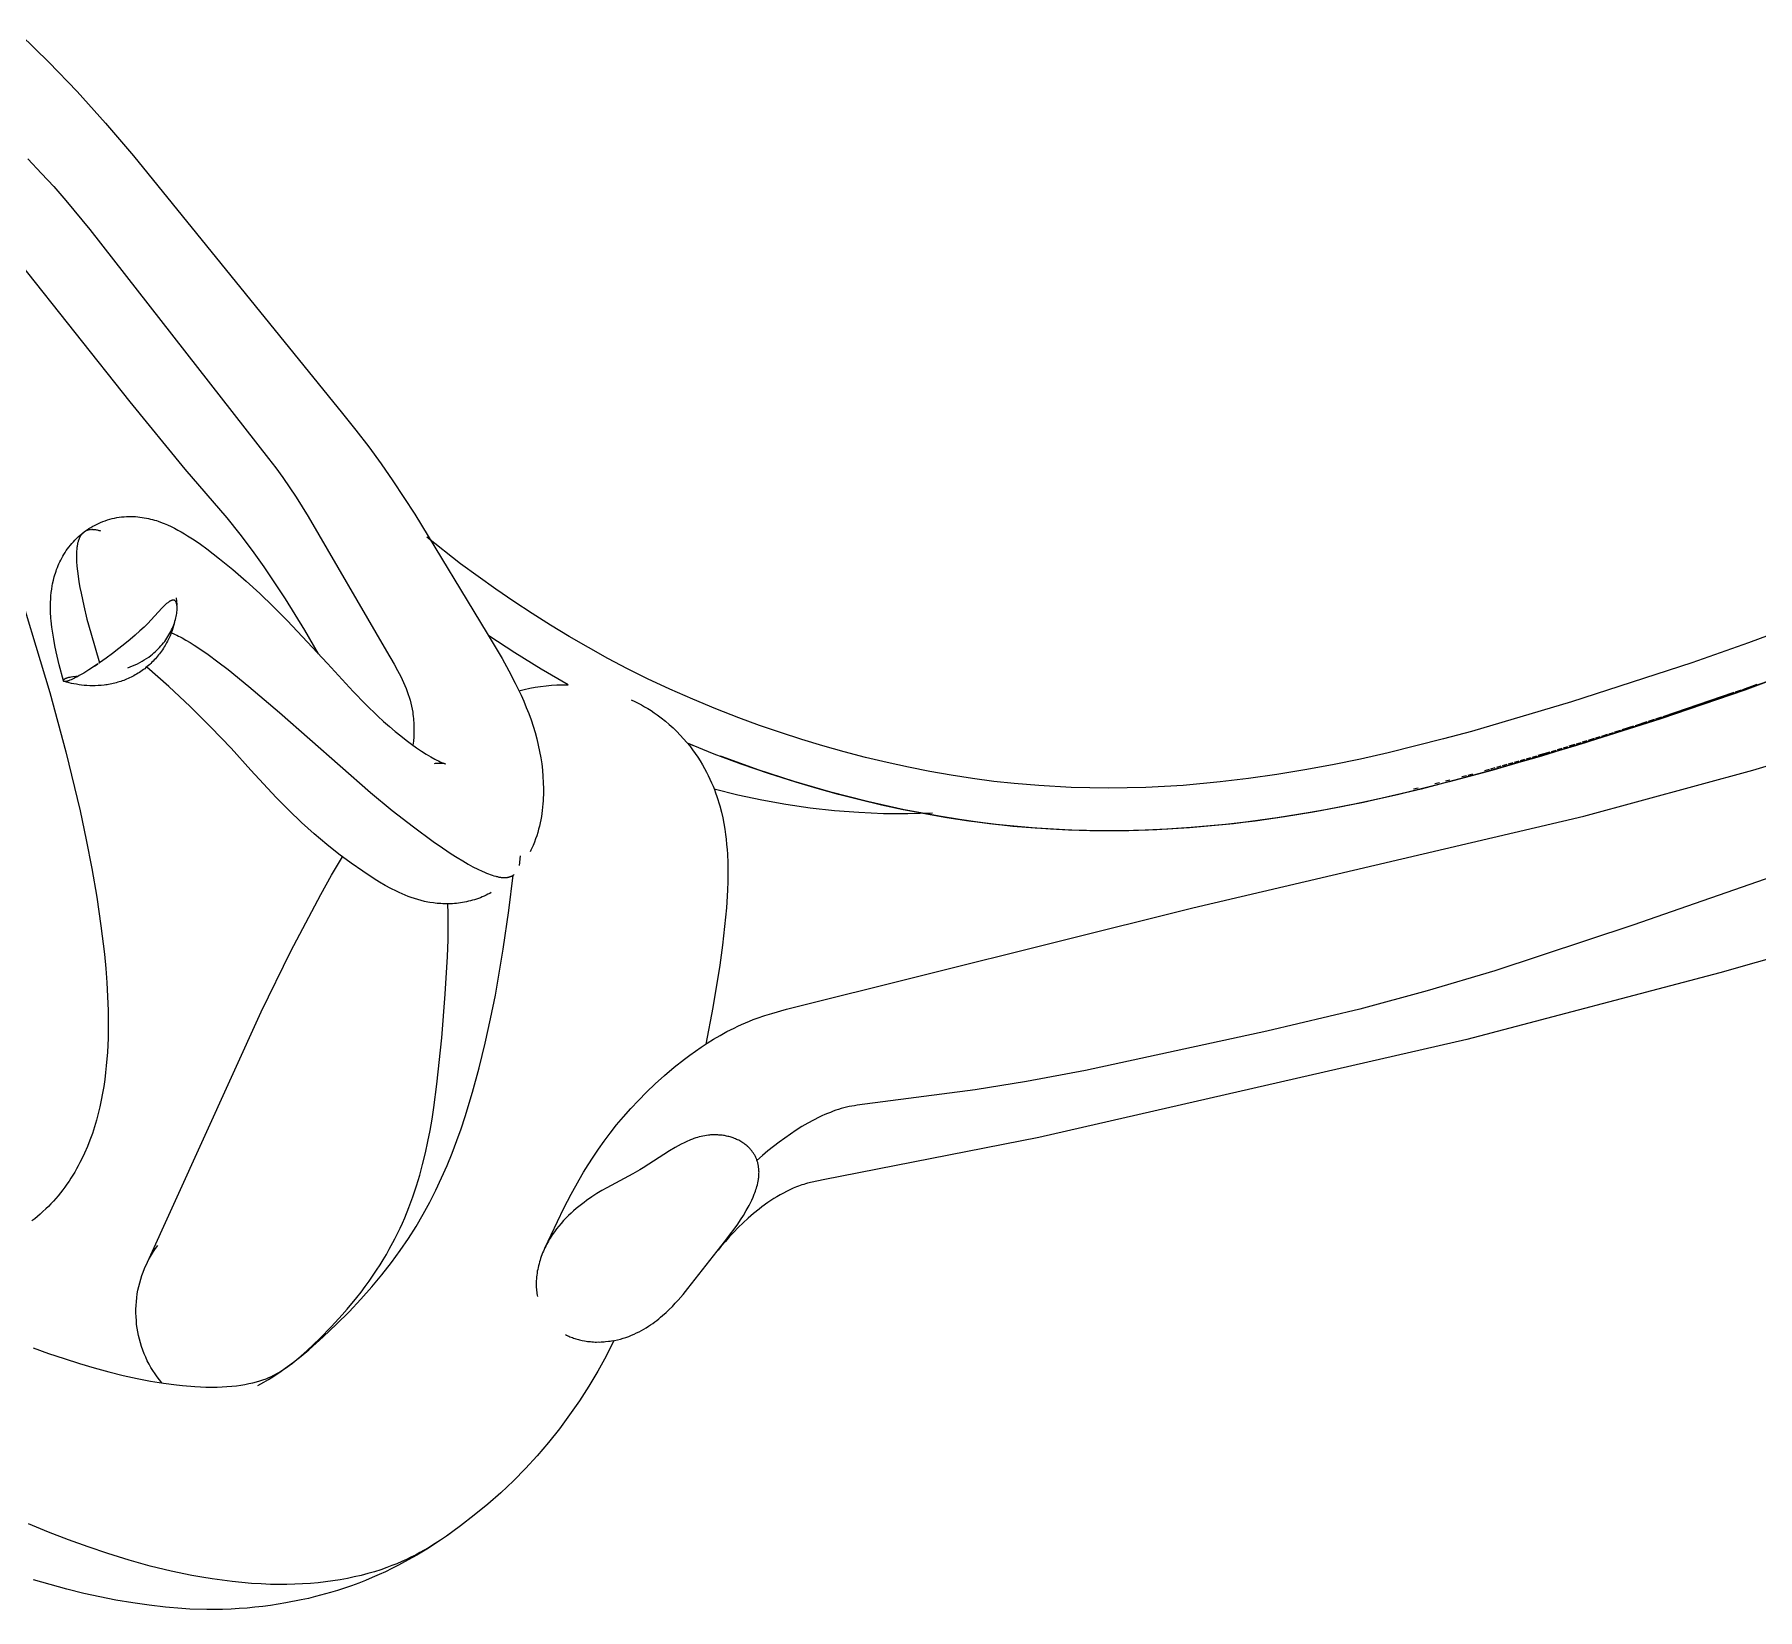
# Model space of a CAD drawing. Header units: millimetres. Extents: x 1933 to 24107, y 1228 to 18074.
# Drawn here: x 19653.2 to 19852.4, y 10672.6 to 10854.5 of the extents above; entities that cross this region are included whole.
import ezdxf

# ---------------------------------------------------------------- set-up
doc = ezdxf.new("R2010")
doc.units = ezdxf.units.MM
doc.layers.add('1', color=7, linetype='Continuous')

# ---------------------------------------------------------------- blocks, each defined once
blk = doc.blocks.new('Armchair 04_topt_dwgmodels.com')
at = {"color": 0}
for points in [[(-221.03, 490.66), (-221.12, 491.91), (-221.19, 493.18), (-221.22, 494.74), (-221.2, 496.35), (-221.17, 497.17), (-221.13, 498), (-221.07, 498.82), (-220.99, 499.64), (-220.9, 500.5), (-220.79, 501.33), (-220.66, 502.17), (-220.51, 503.03), (-220.34, 503.89), (-220.17, 504.72), (-219.97, 505.54), (-219.52, 507.26), (-219.28, 508.09), (-219.02, 508.91), (-218.43, 510.62), (-218.12, 511.45), (-217.8, 512.27), (-217.45, 513.12), (-217.08, 513.97), (-216.7, 514.79), (-216.3, 515.61), (-215.88, 516.45), (-215.43, 517.31), (-214.98, 518.11), (-214.52, 518.9), (-213.5, 520.56), (-212.99, 521.33), (-211.91, 522.89), (-210.77, 524.43), (-209.59, 525.94), (-208.31, 527.47), (-207.08, 528.89), (-205.8, 530.28), (-204.38, 531.74), (-202.98, 533.15), (-201.53, 534.55)], [(-220.98, 490.14), (-221, 490.4), (-221.09, 491.48), (-221.14, 492.59), (-221.16, 493.15), (-221.16, 493.72), (-221.15, 494.29), (-221.13, 494.87), (-221.1, 495.45), (-221.06, 496.04), (-221, 496.63), (-220.93, 497.23), (-220.84, 497.83), (-220.74, 498.44), (-220.6, 499.19), (-220.43, 499.95), (-220.24, 500.71), (-220.03, 501.48), (-219.79, 502.26), (-219.54, 503.04), (-219.25, 503.83), (-218.95, 504.62), (-218.62, 505.42), (-218.27, 506.22), (-217.9, 507.03), (-217.5, 507.83), (-217.08, 508.64), (-216.64, 509.45), (-216.17, 510.26), (-215.69, 511.07), (-215.1, 512), (-214.49, 512.92), (-213.85, 513.84), (-213.19, 514.76), (-212.49, 515.68), (-211.77, 516.6), (-211.02, 517.52), (-210.25, 518.43), (-208.63, 520.24), (-206.91, 522.05), (-205.1, 523.83), (-203.2, 525.59), (-201.41, 527.17), (-199.55, 528.73), (-197.63, 530.28), (-195.65, 531.81)], [(-178.29, 521.17), (-179.75, 519.94), (-181.17, 518.69), (-182.54, 517.44), (-183.84, 516.21), (-185.08, 514.98), (-186.26, 513.75), (-187.37, 512.54), (-188.42, 511.34), (-189.39, 510.15), (-190.3, 508.97), (-190.7, 508.41), (-191.52, 507.23), (-191.88, 506.69), (-192.2, 506.16), (-192.54, 505.59), (-192.86, 505.03), (-193.13, 504.52), (-193.38, 504.03), (-193.62, 503.5), (-193.85, 502.99), (-194.04, 502.53), (-194.2, 502.09), (-194.36, 501.63), (-194.5, 501.18), (-194.61, 500.78), (-194.7, 500.4), (-194.79, 500.01), (-194.85, 499.64), (-194.88, 499.47), (-194.9, 499.3), (-194.94, 498.97), (-194.95, 498.81), (-194.96, 498.65), (-194.97, 498.5), (-194.97, 498.34), (-194.97, 498.01), (-194.96, 497.65), (-194.94, 497.31), (-194.91, 496.94), (-194.87, 496.54)], [(-99.06, 478.23), (-113.69, 481.64), (-120.57, 483.46), (-127.29, 485.45), (-130.55, 486.51), (-133.74, 487.61), (-136.9, 488.78), (-140, 490), (-143.03, 491.3), (-144.53, 491.98), (-146, 492.69), (-147.45, 493.42), (-148.88, 494.18), (-150.28, 494.97), (-151.66, 495.79), (-153.01, 496.66), (-154.32, 497.56), (-154.95, 498.02), (-155.6, 498.51), (-156.25, 499.02), (-156.84, 499.51), (-157.45, 500.03), (-158.04, 500.56), (-158.62, 501.11), (-159.19, 501.68), (-159.74, 502.26), (-160.28, 502.86), (-160.81, 503.48), (-161.31, 504.11), (-161.8, 504.77), (-162.26, 505.44), (-162.48, 505.78), (-162.71, 506.14), (-162.92, 506.49), (-163.13, 506.85), (-163.32, 507.21), (-163.52, 507.58), (-163.71, 507.95), (-163.89, 508.33), (-164.06, 508.71), (-164.22, 509.09), (-164.38, 509.49), (-164.53, 509.88), (-164.67, 510.27), (-164.8, 510.67), (-164.92, 511.07), (-165.04, 511.48), (-165.14, 511.89), (-165.24, 512.31), (-165.33, 512.72), (-165.41, 513.13), (-165.48, 513.55), (-165.54, 513.97)], [(-189.26, 510.32), (-188.82, 510.38), (-188.39, 510.44), (-187.95, 510.47), (-187.51, 510.5), (-187.07, 510.5), (-186.63, 510.5), (-186.19, 510.48), (-185.75, 510.44), (-185.32, 510.39), (-184.88, 510.32), (-184.45, 510.24), (-184.02, 510.14), (-183.6, 510.03), (-183.18, 509.91), (-182.76, 509.77), (-182.35, 509.61), (-181.94, 509.45), (-181.54, 509.26), (-181.15, 509.07), (-180.76, 508.86), (-180.38, 508.64), (-180.01, 508.41), (-179.64, 508.16), (-179.29, 507.9), (-178.94, 507.63), (-178.61, 507.35), (-178.28, 507.05), (-177.96, 506.75), (-177.66, 506.43), (-177.36, 506.11), (-177.08, 505.77), (-176.81, 505.43), (-176.54, 505.08), (-176.3, 504.71), (-176.06, 504.34), (-175.84, 503.96), (-175.63, 503.58), (-175.43, 503.18), (-175.25, 502.78)], [(-176.6, 505.14), (-157.86, 478.92), (-153.51, 472.44), (-149.58, 466.2), (-148.27, 464), (-147.04, 461.84)], [(-195.07, 500.87), (-195.08, 500.06), (-195.08, 499.46), (-195.06, 498.87), (-195.03, 498.28), (-194.99, 497.69), (-194.93, 497.11), (-194.8, 495.95), (-194.63, 494.81), (-194.43, 493.69), (-194.21, 492.58), (-193.98, 491.5), (-193.48, 489.43), (-192.95, 487.45), (-192.39, 485.56), (-191.79, 483.75), (-191.15, 482.03), (-190.49, 480.38), (-189.78, 478.8), (-189.05, 477.28), (-188.29, 475.82), (-187.49, 474.41), (-186.66, 473.05), (-185.8, 471.73), (-184.91, 470.46), (-183.99, 469.21), (-183.04, 467.99), (-182.06, 466.79), (-181.11, 465.67), (-180.13, 464.57), (-178.13, 462.42), (-176.07, 460.33), (-173.96, 458.32), (-171.84, 456.38), (-169.72, 454.52), (-165.57, 451.07), (-162.05, 448.28), (-158.76, 445.81)], [(-194.87, 496.54), (-194.82, 496.1), (-194.76, 495.72), (-194.6, 494.84), (-194.4, 493.9), (-194.18, 492.92), (-193.93, 491.93), (-193.41, 490.07), (-192.86, 488.31), (-192.58, 487.5), (-191.98, 485.88), (-191.68, 485.13), (-191.37, 484.4), (-191.05, 483.68), (-190.39, 482.3), (-190.06, 481.65), (-189.72, 481.03), (-189.38, 480.42), (-189.03, 479.83), (-188.3, 478.65), (-187.55, 477.52), (-187.16, 476.99), (-186.78, 476.47), (-185.98, 475.44), (-185.14, 474.44), (-184.26, 473.44), (-183.38, 472.5), (-182.46, 471.58), (-181.48, 470.65), (-180.48, 469.73), (-179.49, 468.87), (-178.48, 468.03), (-177.41, 467.16), (-175.27, 465.52), (-170.89, 462.35), (-166.74, 459.49), (-163.09, 457.09), (-161.47, 456.07), (-160.03, 455.21), (-158.85, 454.54), (-157.85, 454)], [(-211.14, 462.6), (-212.24, 464.28), (-213.28, 465.99), (-214.26, 467.74), (-215.18, 469.53), (-216.03, 471.34), (-216.83, 473.18), (-217.56, 475.05), (-218.23, 476.94), (-218.83, 478.85), (-219.36, 480.78), (-219.83, 482.73), (-220.23, 484.7), (-220.56, 486.68), (-220.83, 488.66), (-221.03, 490.66)], [(-113.92, 465.12), (-113.92, 465.12), (-113.92, 465.12), (-113.92, 465.12), (-113.92, 465.12), (-114.38, 465.62), (-114.56, 465.82), (-114.76, 466.06), (-114.96, 466.33), (-115.07, 466.47), (-115.17, 466.61), (-115.27, 466.76), (-115.37, 466.91), (-115.47, 467.07), (-115.57, 467.23), (-115.66, 467.39), (-115.75, 467.56), (-115.84, 467.72), (-115.93, 467.9), (-116.01, 468.07), (-116.09, 468.24), (-116.16, 468.41), (-116.23, 468.59), (-116.3, 468.76), (-116.36, 468.94), (-116.42, 469.12), (-116.48, 469.3), (-116.53, 469.48), (-116.58, 469.67), (-116.62, 469.85), (-116.67, 470.03), (-116.7, 470.21), (-116.74, 470.4), (-116.77, 470.58), (-116.8, 470.77), (-116.82, 470.96), (-116.84, 471.14), (-116.85, 471.33), (-116.87, 471.51), (-116.87, 471.7), (-116.88, 471.89), (-116.88, 472.07), (-116.88, 472.26), (-116.87, 472.44), (-116.86, 472.63), (-116.85, 472.82), (-116.83, 473), (-116.81, 473.19), (-116.78, 473.37), (-116.76, 473.55), (-116.72, 473.73), (-116.69, 473.9), (-116.65, 474.08), (-116.61, 474.25), (-116.57, 474.43), (-116.52, 474.61), (-116.47, 474.78), (-116.42, 474.95), (-116.36, 475.12), (-116.3, 475.29), (-116.24, 475.45), (-116.17, 475.61), (-116.11, 475.78), (-115.96, 476.09), (-115.81, 476.4), (-115.66, 476.7), (-115.49, 476.98), (-115.33, 477.26), (-115.15, 477.53), (-114.97, 477.79), (-114.79, 478.03), (-114.61, 478.27), (-114.42, 478.5), (-114.23, 478.73), (-114.04, 478.94), (-113.84, 479.15), (-113.64, 479.36), (-113.42, 479.58)], [(-113.64, 475.66), (-113.69, 476.43), (-113.71, 477.12), (-113.71, 477.71), (-113.71, 477.97), (-113.7, 478.2), (-113.69, 478.42), (-113.68, 478.61), (-113.66, 478.78), (-113.64, 478.93), (-113.63, 479), (-113.62, 479.07), (-113.6, 479.13), (-113.59, 479.18), (-113.58, 479.24), (-113.56, 479.28), (-113.55, 479.33), (-113.54, 479.37), (-113.53, 479.39), (-113.52, 479.41), (-113.52, 479.43), (-113.51, 479.44), (-113.5, 479.46), (-113.49, 479.47), (-113.49, 479.49), (-113.48, 479.5), (-113.47, 479.51), (-113.46, 479.53), (-113.46, 479.54), (-113.45, 479.54), (-113.45, 479.55), (-113.45, 479.55), (-113.44, 479.56), (-113.44, 479.56), (-113.43, 479.57), (-113.43, 479.57), (-113.43, 479.57), (-113.42, 479.58), (-113.42, 479.58), (-113.41, 479.58), (-113.41, 479.59), (-113.41, 479.59), (-113.4, 479.59), (-113.4, 479.6), (-113.4, 479.6), (-113.39, 479.6), (-113.39, 479.6), (-113.39, 479.6), (-113.38, 479.61), (-113.38, 479.61), (-113.38, 479.61), (-113.38, 479.61), (-113.38, 479.61), (-113.38, 479.61), (-113.37, 479.61), (-113.37, 479.61), (-113.37, 479.61), (-113.37, 479.61), (-113.37, 479.61), (-113.36, 479.61), (-113.36, 479.61), (-113.36, 479.61), (-113.36, 479.61), (-113.36, 479.61), (-113.36, 479.62), (-113.35, 479.62), (-113.35, 479.62), (-113.35, 479.62), (-113.35, 479.62), (-113.35, 479.62), (-113.34, 479.62), (-113.34, 479.62), (-113.34, 479.62), (-113.34, 479.62), (-113.34, 479.62), (-113.34, 479.62), (-113.33, 479.62), (-113.33, 479.62), (-113.33, 479.62), (-113.33, 479.61), (-113.33, 479.61), (-113.33, 479.61), (-113.32, 479.61), (-113.32, 479.61), (-113.32, 479.61), (-113.32, 479.61), (-113.32, 479.61), (-113.31, 479.61), (-113.31, 479.61), (-113.31, 479.61), (-113.31, 479.61), (-113.31, 479.61), (-113.31, 479.61), (-113.3, 479.61), (-113.3, 479.61), (-113.3, 479.6), (-113.3, 479.6), (-113.3, 479.6), (-113.3, 479.6), (-113.29, 479.6), (-113.29, 479.6), (-113.29, 479.6), (-113.29, 479.6), (-113.29, 479.59), (-113.28, 479.59), (-113.28, 479.59), (-113.28, 479.59), (-113.27, 479.58), (-113.27, 479.58), (-113.27, 479.58), (-113.27, 479.57), (-113.26, 479.57), (-113.26, 479.57), (-113.26, 479.56), (-113.25, 479.56), (-113.25, 479.55), (-113.25, 479.55), (-113.25, 479.54), (-113.24, 479.54), (-113.24, 479.54), (-113.24, 479.53), (-113.24, 479.53), (-113.23, 479.52), (-113.23, 479.51), (-113.23, 479.51), (-113.23, 479.5), (-113.23, 479.5), (-113.22, 479.49), (-113.22, 479.47), (-113.22, 479.46), (-113.21, 479.44), (-113.21, 479.43), (-113.21, 479.42), (-113.21, 479.4), (-113.2, 479.38), (-113.2, 479.37), (-113.2, 479.35), (-113.2, 479.33), (-113.2, 479.31), (-113.2, 479.29), (-113.2, 479.27), (-113.2, 479.25), (-113.2, 479.23), (-113.21, 479.21), (-113.21, 479.19), (-113.21, 479.16), (-113.22, 479.14), (-113.22, 479.09), (-113.24, 479.04), (-113.25, 478.98), (-113.26, 478.92), (-113.28, 478.86), (-113.32, 478.73), (-113.37, 478.59), (-113.43, 478.43), (-113.69, 477.79)], [(-113.32, 479.61), (-111.47, 479.11), (-109.99, 478.66), (-109.28, 478.42), (-108.6, 478.18), (-107.92, 477.92), (-107.27, 477.65), (-106.62, 477.37), (-106.32, 477.23), (-105.67, 476.9), (-105.35, 476.73), (-105.04, 476.55), (-104.72, 476.36), (-104.41, 476.16), (-104.1, 475.95), (-103.78, 475.72), (-103.47, 475.48), (-103.15, 475.23), (-103, 475.1), (-102.68, 474.81), (-102.53, 474.66), (-102.38, 474.51), (-102.23, 474.35), (-102.07, 474.18), (-101.93, 474.02), (-101.78, 473.85), (-101.63, 473.67), (-101.49, 473.48), (-101.35, 473.29), (-101.21, 473.1), (-101.08, 472.89), (-100.94, 472.68), (-100.82, 472.47), (-100.7, 472.26), (-100.58, 472.03), (-100.46, 471.8), (-100.35, 471.57), (-100.25, 471.33), (-100.16, 471.08), (-100.06, 470.83), (-99.98, 470.58), (-99.9, 470.32), (-99.83, 470.06), (-99.77, 469.8), (-99.71, 469.53), (-99.67, 469.26), (-99.63, 468.98)], [(-115.83, 469.4), (-115.8, 469.17), (-115.76, 468.94), (-115.71, 468.72), (-115.66, 468.49), (-115.6, 468.27), (-115.53, 468.05), (-115.46, 467.83), (-115.39, 467.61), (-115.31, 467.4), (-115.22, 467.19), (-115.13, 466.98), (-115.03, 466.78), (-114.93, 466.58), (-114.82, 466.39), (-114.71, 466.19), (-114.59, 466.01), (-114.47, 465.83), (-114.35, 465.65), (-114.22, 465.48), (-114.09, 465.31), (-113.95, 465.15), (-113.81, 465), (-113.67, 464.86), (-113.53, 464.72), (-113.39, 464.59), (-113.25, 464.47), (-113.12, 464.36), (-112.98, 464.26), (-112.85, 464.17), (-112.79, 464.13), (-112.72, 464.09), (-112.66, 464.05), (-112.6, 464.01), (-112.54, 463.98), (-112.49, 463.95), (-112.43, 463.93), (-112.38, 463.9), (-112.33, 463.88), (-112.28, 463.86), (-112.24, 463.84), (-112.19, 463.83), (-112.15, 463.82), (-112.11, 463.8), (-112.09, 463.8), (-112.07, 463.79), (-112.05, 463.79), (-112.04, 463.79), (-112.02, 463.78), (-112, 463.78), (-111.98, 463.78), (-111.97, 463.78), (-111.95, 463.78), (-111.94, 463.78), (-111.92, 463.77), (-111.91, 463.77), (-111.89, 463.77), (-111.88, 463.78), (-111.87, 463.78), (-111.85, 463.78), (-111.84, 463.78), (-111.83, 463.78), (-111.82, 463.78), (-111.81, 463.79), (-111.8, 463.79), (-111.79, 463.79), (-111.78, 463.79), (-111.77, 463.8), (-111.76, 463.8), (-111.75, 463.8), (-111.75, 463.81), (-111.74, 463.81), (-111.74, 463.81), (-111.73, 463.81), (-111.73, 463.82), (-111.72, 463.82), (-111.72, 463.82), (-111.72, 463.82), (-111.71, 463.83), (-111.71, 463.83), (-111.7, 463.83), (-111.7, 463.84), (-111.69, 463.84), (-111.68, 463.85), (-111.67, 463.85), (-111.67, 463.86), (-111.66, 463.87), (-111.65, 463.88), (-111.65, 463.88), (-111.64, 463.89), (-111.63, 463.9), (-111.63, 463.91), (-111.62, 463.91), (-111.62, 463.92), (-111.61, 463.93), (-111.61, 463.94), (-111.6, 463.95), (-111.6, 463.96), (-111.59, 463.97), (-111.59, 463.98), (-111.58, 463.98), (-111.58, 463.99), (-111.57, 464), (-111.57, 464.01), (-111.57, 464.03), (-111.56, 464.04), (-111.55, 464.06), (-111.55, 464.08), (-111.54, 464.1), (-111.53, 464.13), (-111.53, 464.15), (-111.52, 464.18), (-111.52, 464.2), (-111.52, 464.23), (-111.51, 464.26), (-111.51, 464.28), (-111.51, 464.31), (-111.51, 464.34), (-111.51, 464.37), (-111.51, 464.4), (-111.51, 464.43), (-111.51, 464.46), (-111.51, 464.53), (-111.52, 464.6), (-111.53, 464.66), (-111.54, 464.74), (-111.55, 464.81), (-111.57, 464.88), (-111.6, 465.04), (-111.65, 465.2), (-111.75, 465.55), (-112.3, 467.31), (-112.45, 467.85), (-112.6, 468.43), (-112.75, 469.07), (-112.89, 469.77), (-113.03, 470.52), (-113.17, 471.32), (-113.29, 472.19), (-113.41, 473.1), (-113.51, 474.03), (-113.59, 474.96)], [(-113.64, 475.66), (-113.61, 475.18)], [(-113.61, 475.18), (-113.64, 475.66)], [(-113.61, 475.17), (-113.64, 475.66)], [(-113.6, 475.02), (-113.61, 475.09)], [(-113.6, 475.02), (-113.61, 475.09)], [(-113.59, 474.96), (-113.6, 475.02)], [(-100.52, 467.21), (-100.44, 467.28), (-100.37, 467.35), (-100.29, 467.42), (-100.23, 467.5), (-100.16, 467.57), (-100.1, 467.64), (-100.05, 467.71), (-99.99, 467.78), (-99.94, 467.85), (-99.9, 467.92), (-99.88, 467.95), (-99.85, 467.99), (-99.83, 468.02), (-99.82, 468.06), (-99.8, 468.09), (-99.78, 468.13), (-99.76, 468.16), (-99.75, 468.2), (-99.73, 468.23), (-99.72, 468.26), (-99.71, 468.3), (-99.7, 468.33), (-99.68, 468.37), (-99.67, 468.4), (-99.66, 468.44), (-99.66, 468.47), (-99.65, 468.5), (-99.64, 468.54), (-99.63, 468.57), (-99.63, 468.61), (-99.63, 468.64), (-99.62, 468.67), (-99.62, 468.71), (-99.62, 468.74), (-99.62, 468.77), (-99.62, 468.81), (-99.62, 468.84), (-99.62, 468.87), (-99.62, 468.91), (-99.62, 468.94), (-99.63, 468.97), (-99.63, 469.01), (-99.64, 469.04), (-99.64, 469.07), (-99.65, 469.11), (-99.66, 469.14), (-99.67, 469.17), (-99.68, 469.21), (-99.69, 469.24), (-99.7, 469.27), (-99.71, 469.3), (-99.72, 469.34), (-99.73, 469.37), (-99.75, 469.4), (-99.76, 469.44), (-99.78, 469.47), (-99.79, 469.5), (-99.81, 469.53), (-99.83, 469.57), (-99.85, 469.6), (-99.87, 469.63), (-99.89, 469.66), (-99.93, 469.73), (-99.98, 469.79), (-100.02, 469.85), (-100.08, 469.92), (-100.13, 469.98), (-100.19, 470.05), (-100.25, 470.11), (-100.31, 470.17), (-100.38, 470.24), (-100.45, 470.3), (-100.52, 470.36), (-100.59, 470.42), (-100.67, 470.49), (-100.75, 470.55), (-100.91, 470.67), (-101.09, 470.79), (-101.28, 470.92), (-101.48, 471.04), (-101.69, 471.16), (-101.91, 471.28), (-102.14, 471.4), (-102.62, 471.64), (-103.14, 471.87), (-103.7, 472.1), (-104.3, 472.34), (-104.92, 472.56), (-105.58, 472.79), (-106.98, 473.24), (-108.5, 473.68), (-110.11, 474.11), (-113.59, 474.96)], [(-115.73, 472.42), (-115.79, 472.12), (-115.83, 471.82), (-115.86, 471.52), (-115.89, 471.22), (-115.9, 470.91), (-115.91, 470.61), (-115.9, 470.31), (-115.89, 470.01), (-115.87, 469.7), (-115.83, 469.4)], [(-159.23, 449.02), (-159.23, 449.21), (-159.21, 449.45), (-159.19, 449.69), (-159.17, 449.93), (-159.14, 450.17), (-159.11, 450.4), (-159.07, 450.64), (-159.02, 450.87), (-158.97, 451.11), (-158.92, 451.34), (-158.86, 451.57), (-158.79, 451.79), (-158.72, 452.02), (-158.65, 452.24), (-158.57, 452.46), (-158.49, 452.68), (-158.4, 452.89), (-158.31, 453.1), (-158.21, 453.31), (-158.11, 453.52), (-158, 453.73), (-157.89, 453.93), (-157.78, 454.13), (-157.67, 454.32), (-157.55, 454.51), (-157.43, 454.69), (-157.31, 454.88), (-157.18, 455.06), (-157.06, 455.23), (-156.93, 455.4), (-156.66, 455.74), (-156.52, 455.89), (-156.25, 456.2), (-155.97, 456.5), (-155.68, 456.78), (-155.39, 457.05), (-155.1, 457.3), (-154.81, 457.55), (-154.53, 457.77), (-154.22, 458), (-153.9, 458.23), (-153.62, 458.43), (-153, 458.83), (-152.38, 459.21), (-151.73, 459.58), (-151.07, 459.94), (-149.67, 460.65), (-148.17, 461.34), (-146.58, 462.03), (-144.9, 462.7), (-143.13, 463.34), (-141.26, 463.95), (-139.31, 464.51), (-137.28, 465.03), (-133.07, 466), (-129.76, 466.71), (-126.47, 467.51), (-123.2, 468.41), (-119.96, 469.39), (-116.75, 470.47)], [(-99.63, 468.98), (-99.6, 468.74), (-99.58, 468.5), (-99.56, 468.25), (-99.56, 468), (-99.55, 467.75), (-99.56, 467.51), (-99.57, 467.26), (-99.59, 467.02), (-99.62, 466.73), (-99.66, 466.45), (-99.71, 466.17), (-99.76, 465.9), (-99.83, 465.63), (-99.9, 465.36), (-99.99, 465.09), (-100.08, 464.82), (-100.18, 464.56), (-100.28, 464.31), (-100.4, 464.06), (-100.52, 463.82), (-100.65, 463.58), (-100.78, 463.35), (-100.91, 463.13), (-101.06, 462.9), (-101.21, 462.68), (-101.35, 462.48), (-101.51, 462.28), (-101.67, 462.09), (-101.84, 461.89), (-101.99, 461.71), (-102.16, 461.54), (-102.33, 461.36), (-102.51, 461.19), (-102.67, 461.04), (-102.84, 460.89), (-103.21, 460.58), (-103.38, 460.44), (-103.74, 460.17), (-104.11, 459.91), (-104.48, 459.67), (-104.85, 459.44), (-105.22, 459.21), (-105.6, 459), (-105.98, 458.79), (-106.77, 458.39), (-107.57, 458), (-108.4, 457.63), (-109.26, 457.27), (-110.13, 456.92), (-111.96, 456.23), (-113.92, 455.56), (-115.94, 454.91), (-118.02, 454.31), (-120.2, 453.73), (-126.86, 452.18), (-131.11, 451.22), (-133.12, 450.71), (-135, 450.18), (-135.88, 449.91), (-136.73, 449.62), (-137.54, 449.33), (-138.32, 449.03), (-139.07, 448.73), (-139.77, 448.42), (-140.43, 448.12), (-141.05, 447.81), (-141.62, 447.51), (-142.15, 447.22), (-142.61, 446.95), (-142.82, 446.82), (-143.01, 446.69), (-143.18, 446.57), (-143.33, 446.47), (-143.45, 446.37), (-143.56, 446.29), (-143.63, 446.23), (-143.69, 446.18), (-143.71, 446.15), (-143.71, 446.15), (-143.71, 446.15), (-143.71, 446.15), (-143.71, 446.15), (-143.71, 446.15), (-143.71, 446.15), (-143.71, 446.15), (-143.71, 446.15), (-143.71, 446.15), (-143.71, 446.15), (-143.71, 446.15), (-143.71, 446.15), (-143.7, 446.17), (-143.68, 446.19), (-143.66, 446.22), (-143.63, 446.25), (-143.59, 446.3), (-143.55, 446.35), (-143.51, 446.42), (-143.46, 446.49), (-143.4, 446.57), (-143.35, 446.66), (-143.29, 446.77), (-143.23, 446.88), (-143.18, 446.97), (-143.13, 447.07), (-143.08, 447.18), (-143.03, 447.29)], [(-207.74, 467.12), (-207.86, 467.04), (-207.99, 466.96), (-208.11, 466.87), (-208.22, 466.79), (-208.34, 466.7), (-208.45, 466.6), (-208.56, 466.51), (-208.67, 466.41), (-208.78, 466.32), (-208.89, 466.22), (-208.99, 466.11), (-209.09, 466.01), (-209.19, 465.91), (-209.29, 465.8), (-209.48, 465.58), (-209.59, 465.44), (-209.7, 465.31), (-209.8, 465.17), (-209.9, 465.02), (-210, 464.88), (-210.1, 464.73), (-210.2, 464.58), (-210.29, 464.44), (-210.37, 464.28), (-210.46, 464.13), (-210.54, 463.98), (-210.62, 463.82), (-210.7, 463.67), (-210.77, 463.51), (-210.91, 463.19), (-210.98, 463.03), (-211.04, 462.87), (-211.16, 462.54), (-211.27, 462.21), (-211.36, 461.88), (-211.44, 461.55), (-211.52, 461.22), (-211.58, 460.89), (-211.63, 460.56), (-211.67, 460.23), (-211.69, 459.91), (-211.71, 459.59), (-211.73, 459.27), (-211.73, 458.96), (-211.72, 458.65), (-211.71, 458.34), (-211.69, 458.03), (-211.67, 457.74), (-211.63, 457.44), (-211.6, 457.15), (-211.56, 456.87), (-211.51, 456.59), (-211.46, 456.31), (-211.35, 455.78), (-211.23, 455.27), (-211.1, 454.79), (-210.96, 454.32), (-210.82, 453.87), (-210.52, 453.02), (-210.22, 452.21), (-207.67, 445.85), (-207.3, 444.95), (-206.87, 443.98), (-206.64, 443.48), (-206.38, 442.96), (-206.1, 442.42), (-205.78, 441.86), (-205.44, 441.29), (-205.26, 441), (-205.06, 440.7), (-204.85, 440.41), (-204.62, 440.12), (-204.5, 439.97), (-204.38, 439.83), (-204.25, 439.68), (-204.12, 439.54), (-203.98, 439.39), (-203.84, 439.25), (-203.69, 439.11), (-203.53, 438.97), (-203.37, 438.84), (-203.29, 438.77), (-203.21, 438.71), (-203.12, 438.65), (-203.03, 438.59), (-202.95, 438.53), (-202.86, 438.47), (-202.77, 438.42), (-202.68, 438.36), (-202.58, 438.31), (-202.49, 438.26), (-202.4, 438.22), (-202.31, 438.18), (-202.21, 438.14), (-202.12, 438.1), (-202.03, 438.06), (-201.93, 438.03), (-201.84, 438), (-201.75, 437.97), (-201.65, 437.94), (-201.56, 437.92), (-201.47, 437.9), (-201.38, 437.88)], [(-201.38, 437.88), (-201.29, 437.87), (-201.19, 437.85), (-201.1, 437.84), (-201.01, 437.83), (-200.92, 437.82), (-200.83, 437.82), (-200.74, 437.82), (-200.65, 437.82), (-200.56, 437.82), (-200.47, 437.82), (-200.39, 437.83), (-200.31, 437.84), (-200.22, 437.84), (-200.14, 437.85), (-200.06, 437.87), (-199.98, 437.88), (-199.9, 437.9), (-199.82, 437.91), (-199.74, 437.93), (-199.67, 437.95), (-199.59, 437.97), (-199.52, 437.99), (-199.44, 438.02), (-199.37, 438.04), (-199.23, 438.09), (-199.09, 438.15), (-198.95, 438.21), (-198.82, 438.27), (-198.69, 438.34), (-198.57, 438.41), (-198.44, 438.48), (-198.32, 438.55), (-198.21, 438.63), (-198.1, 438.71), (-197.98, 438.79), (-197.88, 438.88), (-197.77, 438.96), (-197.67, 439.05), (-197.57, 439.14), (-197.48, 439.23), (-197.38, 439.33), (-197.29, 439.42), (-197.2, 439.52), (-197.12, 439.61), (-197.03, 439.71), (-196.95, 439.81), (-196.87, 439.91), (-196.79, 440.01), (-196.72, 440.11), (-196.65, 440.22), (-196.58, 440.32), (-196.51, 440.42), (-196.45, 440.53), (-196.39, 440.63), (-196.33, 440.74), (-196.27, 440.84), (-196.22, 440.95), (-196.16, 441.06), (-196.11, 441.16), (-196.07, 441.27), (-195.98, 441.48), (-195.9, 441.69), (-195.83, 441.9), (-195.76, 442.1), (-195.7, 442.31), (-195.65, 442.52), (-195.6, 442.72), (-195.56, 442.93), (-195.53, 443.13), (-195.49, 443.34), (-195.47, 443.54), (-195.44, 443.74), (-195.41, 444.14), (-195.38, 444.53), (-195.37, 444.93), (-195.37, 445.32), (-195.38, 446.1), (-195.54, 449.72), (-195.55, 450.17), (-195.54, 451.1), (-195.45, 454.49), (-195.45, 455.15), (-195.46, 455.83), (-195.5, 456.53), (-195.56, 457.26), (-195.6, 457.63), (-195.64, 458), (-195.7, 458.38), (-195.76, 458.77), (-195.83, 459.16), (-195.92, 459.55), (-196.01, 459.94), (-196.12, 460.34), (-196.23, 460.73), (-196.36, 461.13), (-196.5, 461.52), (-196.66, 461.91), (-196.83, 462.3), (-197.01, 462.69), (-197.21, 463.07), (-197.31, 463.25), (-197.42, 463.44), (-197.53, 463.62), (-197.64, 463.81), (-197.76, 463.99), (-197.88, 464.17), (-198, 464.34), (-198.13, 464.52), (-198.26, 464.69), (-198.4, 464.86), (-198.54, 465.03), (-198.68, 465.2), (-198.83, 465.36), (-198.98, 465.52), (-199.14, 465.68), (-199.29, 465.84), (-199.46, 465.99), (-199.62, 466.13), (-199.79, 466.28), (-199.96, 466.42), (-200.13, 466.55), (-200.31, 466.68), (-200.49, 466.81), (-200.68, 466.93), (-200.86, 467.04), (-201.05, 467.16), (-201.21, 467.24), (-201.36, 467.32), (-201.52, 467.4), (-201.68, 467.47), (-201.84, 467.54), (-202, 467.61), (-202.16, 467.67), (-202.33, 467.73)], [(-114.75, 466.06), (-114.84, 465.98), (-114.93, 465.91), (-115.13, 465.76), (-115.3, 465.63), (-115.48, 465.51), (-115.68, 465.38), (-115.89, 465.25), (-116.33, 464.99), (-116.81, 464.72), (-117.32, 464.45), (-117.87, 464.17), (-119.05, 463.61), (-120.34, 463.05), (-121.71, 462.48), (-124.61, 461.36), (-128.99, 459.8), (-142.24, 455.32), (-145.29, 454.17), (-148.16, 453.01), (-150.76, 451.86), (-151.95, 451.31), (-153.04, 450.77), (-153.75, 450.4), (-154.42, 450.04), (-155.03, 449.69), (-155.59, 449.35), (-156.11, 449.01), (-156.58, 448.69), (-156.8, 448.53), (-157, 448.38), (-157.2, 448.22), (-157.38, 448.07), (-157.55, 447.92), (-157.71, 447.77), (-157.86, 447.62), (-157.93, 447.55), (-157.99, 447.48), (-158.06, 447.41), (-158.12, 447.34), (-158.18, 447.27), (-158.23, 447.2), (-158.29, 447.13), (-158.34, 447.06), (-158.38, 446.99), (-158.43, 446.92), (-158.47, 446.85), (-158.51, 446.78), (-158.54, 446.72), (-158.58, 446.65), (-158.61, 446.58), (-158.64, 446.52), (-158.66, 446.45), (-158.67, 446.42), (-158.68, 446.39), (-158.69, 446.36), (-158.7, 446.32), (-158.71, 446.29), (-158.72, 446.26), (-158.73, 446.23), (-158.73, 446.2), (-158.74, 446.17), (-158.74, 446.13), (-158.75, 446.1), (-158.75, 446.07), (-158.76, 446.04), (-158.76, 446.01), (-158.76, 445.98), (-158.76, 445.95), (-158.76, 445.92), (-158.76, 445.89), (-158.76, 445.86), (-158.76, 445.83), (-158.76, 445.8), (-158.76, 445.78), (-158.75, 445.75), (-158.75, 445.72), (-158.75, 445.69), (-158.74, 445.67)], [(-125.36, 452.51), (-122.19, 452.53), (-117.95, 452.65), (-115.74, 452.77), (-113.49, 452.93), (-111.19, 453.16), (-108.85, 453.45), (-106.47, 453.82), (-99.18, 455.18), (-89.27, 456.8), (-69.03, 459.83), (-64.1, 460.71), (-59.32, 461.7), (-57.01, 462.24), (-52.58, 463.4), (-50.46, 464.01), (-46.44, 465.29), (-42.73, 466.6), (-42.33, 466.75)], [(-197.91, 464.21), (-195.01, 459.99), (-194.03, 458.45), (-193.04, 456.81), (-192.55, 455.94), (-192.06, 455.04), (-191.58, 454.1), (-191.1, 453.12), (-190.63, 452.08), (-190.17, 451.01), (-189.73, 449.89), (-189.31, 448.73), (-188.91, 447.52), (-188.53, 446.28), (-188.17, 444.99), (-187.84, 443.65), (-187.55, 442.25), (-187.28, 440.79), (-187.07, 439.3), (-186.98, 438.53), (-186.9, 437.74), (-186.84, 436.93), (-186.79, 436.1), (-186.76, 435.24), (-186.75, 434.37), (-186.77, 433.45), (-186.82, 432.52), (-186.86, 432.05), (-186.9, 431.57), (-186.96, 431.08), (-187.02, 430.59), (-187.09, 430.12), (-187.17, 429.65), (-187.35, 428.75), (-187.54, 427.89), (-187.96, 426.2), (-201.32, 379.66), (-214.72, 335.22), (-219.91, 315.65), (-238.71, 236.5)], [(-59.04, 453.04), (-61.27, 452.49), (-63.3, 452.03), (-65.39, 451.62), (-69.68, 450.87), (-102.92, 446.21), (-104.3, 446.04), (-105.67, 445.9), (-108.38, 445.71), (-111.01, 445.6), (-129.02, 445.53), (-130.77, 445.53), (-131.59, 445.55), (-132.38, 445.59), (-132.77, 445.62), (-133.14, 445.66), (-133.52, 445.7), (-133.88, 445.75), (-134.24, 445.8), (-134.6, 445.87), (-134.95, 445.94), (-135.3, 446.03), (-135.64, 446.12), (-135.98, 446.22), (-136.32, 446.33), (-136.65, 446.46), (-136.87, 446.55), (-137.09, 446.64), (-137.31, 446.74), (-137.52, 446.84), (-137.74, 446.94), (-137.95, 447.05), (-138.16, 447.17), (-138.37, 447.29), (-138.78, 447.53), (-139.18, 447.79), (-139.57, 448.06), (-139.94, 448.34)], [(-111.52, 463.53), (-112.26, 463.85)], [(-46.16, 446.58), (-50.56, 445.34), (-55.16, 444.19), (-59.94, 443.17), (-64.85, 442.27), (-102.69, 436.22), (-105.14, 435.84), (-107.57, 435.52), (-109.97, 435.27), (-112.34, 435.07), (-116.95, 434.79), (-133.06, 434.44), (-136.44, 434.42), (-138.06, 434.45), (-139.64, 434.52), (-140.43, 434.57), (-141.2, 434.63), (-141.97, 434.71), (-142.73, 434.81), (-143.49, 434.92), (-144.24, 435.05), (-144.99, 435.2), (-145.73, 435.37), (-146.47, 435.57), (-147.19, 435.78), (-147.9, 436.01), (-148.6, 436.26), (-149.27, 436.53), (-149.94, 436.82), (-150.59, 437.12), (-151.22, 437.45), (-151.85, 437.79), (-152.46, 438.15), (-152.77, 438.34), (-153.06, 438.53), (-153.35, 438.73), (-153.65, 438.94), (-153.95, 439.16), (-154.23, 439.38), (-154.51, 439.6), (-154.8, 439.85), (-155.08, 440.1), (-155.35, 440.35), (-155.62, 440.61), (-155.9, 440.89), (-156.17, 441.18), (-156.42, 441.47), (-156.67, 441.77), (-156.92, 442.1), (-157.17, 442.44), (-157.29, 442.61), (-157.4, 442.78)], [(-258.25, 251.33), (-238.26, 330.67), (-230.31, 359.86), (-215.39, 408.33), (-207.14, 432.37), (-206.74, 433.62), (-206.59, 434.14), (-206.53, 434.38), (-206.48, 434.59), (-206.43, 434.8), (-206.39, 435.02), (-206.35, 435.23), (-206.32, 435.44), (-206.26, 435.86), (-206.22, 436.29), (-206.19, 436.71), (-206.18, 437.13), (-206.17, 437.56), (-206.17, 437.98), (-206.19, 438.4), (-206.21, 438.82), (-206.24, 439.22), (-206.32, 440.09), (-206.37, 440.49), (-206.5, 441.3), (-206.65, 442.1), (-206.82, 442.88), (-207, 443.63), (-207.21, 444.35), (-207.42, 445.05), (-207.66, 445.73), (-207.91, 446.41), (-208.12, 446.95)], [(-158.15, 444.64), (-157.25, 443.97)], [(-239.01, 281.54), (-228.49, 336.62), (-225.06, 353.06), (-223.16, 361.02), (-221.09, 368.82), (-217.93, 379.37), (-211.38, 399.8), (-209.08, 406.36), (-206.95, 411.96), (-201.66, 424.66), (-201.54, 424.97), (-201.43, 425.26), (-201.33, 425.56), (-201.23, 425.85), (-201.15, 426.15), (-201.07, 426.46), (-200.99, 426.78), (-200.93, 427.1), (-200.87, 427.43), (-200.82, 427.76), (-200.77, 428.11), (-200.73, 428.45), (-200.69, 428.81), (-200.66, 429.17), (-200.62, 429.9), (-200.61, 430.66), (-200.61, 431.43), (-200.64, 432.21), (-200.68, 433.01), (-200.75, 433.81), (-200.84, 434.62), (-200.95, 435.44), (-201.07, 436.25), (-201.22, 437.07), (-201.38, 437.88)], [(-148.03, 423.86), (-148.39, 423.61), (-148.76, 423.37), (-149.13, 423.14), (-149.5, 422.92), (-149.88, 422.71), (-150.26, 422.51), (-150.64, 422.32), (-151.02, 422.14), (-151.57, 421.9), (-152.14, 421.68), (-152.71, 421.48), (-153.27, 421.3), (-153.82, 421.14), (-154.39, 420.99), (-154.95, 420.87), (-155.5, 420.76), (-156.03, 420.68), (-156.58, 420.61), (-157.12, 420.56), (-157.63, 420.52), (-158.13, 420.5), (-158.64, 420.49), (-159.14, 420.49), (-159.61, 420.5), (-160.07, 420.53), (-160.53, 420.57), (-160.98, 420.61), (-161.41, 420.67), (-161.82, 420.73), (-162.23, 420.8), (-162.64, 420.87), (-163.02, 420.95), (-163.39, 421.04), (-163.76, 421.13), (-164.47, 421.32), (-165.11, 421.52), (-165.76, 421.74), (-166.39, 421.97), (-166.95, 422.19), (-167.48, 422.42), (-168.02, 422.67), (-168.55, 422.91), (-169.03, 423.15), (-169.93, 423.63), (-170.87, 424.16), (-171.79, 424.7), (-172.63, 425.22), (-174.36, 426.37), (-176.1, 427.6), (-177.86, 428.91), (-179.7, 430.34), (-183.52, 433.47), (-186.8, 436.3)], [(-209.21, 295.28), (-206.92, 308.74), (-205.63, 315.55), (-202.59, 329.85), (-199.75, 341.58), (-198.9, 344.8), (-197.08, 351.14), (-196.1, 354.29), (-195.06, 357.43), (-193.98, 360.5), (-192.83, 363.55), (-191.6, 366.62), (-190.29, 369.66), (-188.48, 373.57), (-187.53, 375.5), (-186.54, 377.41), (-185.52, 379.31), (-184.46, 381.19), (-183.36, 383.04), (-182.23, 384.88), (-180.18, 388.02), (-178.55, 390.36), (-177.15, 392.27), (-175.63, 394.25), (-174.06, 396.2), (-172.46, 398.11), (-170.81, 399.99), (-169.09, 401.88), (-167.34, 403.73), (-165.55, 405.55), (-163.72, 407.34), (-161.85, 409.09), (-159.95, 410.81), (-158.02, 412.49), (-156.05, 414.14), (-153.81, 415.93), (-151.53, 417.68), (-149.21, 419.38), (-146.86, 421.02), (-144.71, 422.44), (-142.54, 423.81), (-140.33, 425.14), (-138.11, 426.43), (-135.9, 427.64), (-133.67, 428.81), (-131.42, 429.94), (-129.15, 431.03), (-126.86, 432.07), (-124.55, 433.08), (-119.95, 434.95)], [(-140.64, 434.58), (-140.81, 433.97), (-141, 433.36), (-141.22, 432.76), (-141.45, 432.17), (-141.7, 431.58), (-141.97, 431.01), (-142.26, 430.44), (-142.56, 429.88), (-142.89, 429.33)], [(-142.89, 429.33), (-139.76, 431.11), (-136.6, 432.82), (-133.38, 434.43)], [(-137.12, 432.54), (-136.61, 432.81)], [(-214.81, 291.67), (-211.41, 311.84), (-209.43, 321.88), (-207.23, 331.88), (-204.83, 341.79), (-203.53, 346.72), (-202.13, 351.62), (-200.61, 356.49), (-198.97, 361.29), (-197.18, 366.04), (-195.23, 370.75), (-194.18, 373.08), (-193.1, 375.39), (-191.97, 377.68), (-190.8, 379.94), (-189.58, 382.17), (-188.32, 384.38), (-187, 386.57), (-185.64, 388.73), (-184.22, 390.86), (-182.75, 392.97), (-181.23, 395.04), (-179.68, 397.08), (-178.08, 399.08), (-176.43, 401.04), (-174.75, 402.98), (-173.03, 404.88), (-171.27, 406.75), (-169.47, 408.59), (-167.65, 410.39), (-165.79, 412.15), (-163.32, 414.39), (-160.81, 416.57), (-158.25, 418.69), (-155.63, 420.74)], [(-176.78, 400.27), (-175.43, 402.76), (-174, 405.2), (-172.48, 407.59), (-170.88, 409.92), (-169.21, 412.2), (-167.46, 414.43), (-165.63, 416.59), (-163.73, 418.69), (-161.76, 420.72)], [(-156.15, 420.34), (-155.62, 420.74)], [(-213.05, 302.62), (-210.53, 316.41), (-207.47, 330.85), (-204.59, 342.72), (-203.73, 345.99), (-201.87, 352.48), (-200.86, 355.71), (-199.79, 358.93), (-198.67, 362.1), (-197.49, 365.25), (-196.22, 368.42), (-194.87, 371.57), (-192.98, 375.63), (-191.99, 377.64), (-190.96, 379.63), (-189.89, 381.61), (-188.79, 383.57), (-187.65, 385.51), (-186.47, 387.43), (-184.32, 390.71), (-182.61, 393.16), (-181.15, 395.16), (-179.56, 397.22), (-177.93, 399.26), (-176.25, 401.25), (-174.54, 403.21), (-172.76, 405.17), (-170.94, 407.09), (-169.08, 408.98), (-167.18, 410.83), (-165.24, 412.65), (-163.27, 414.44), (-161.27, 416.18), (-158.84, 418.2)], [(-212.73, 304.47), (-209.85, 319.8), (-206.26, 336), (-204.54, 342.9), (-202.61, 349.95), (-201.54, 353.52), (-200.4, 357.11), (-199.16, 360.71), (-197.84, 364.32), (-196.41, 367.94), (-194.87, 371.55), (-193.2, 375.15), (-191.41, 378.74), (-189.49, 382.31), (-187.42, 385.86), (-186.33, 387.62), (-185.2, 389.38), (-184.03, 391.12), (-182.81, 392.86), (-181.58, 394.56), (-180.3, 396.25), (-178.98, 397.93), (-177.62, 399.6), (-174.81, 402.89), (-171.87, 406.1), (-168.8, 409.23), (-165.63, 412.27), (-162.37, 415.21), (-159.02, 418.04)], [(-202.34, 350.19), (-202.19, 350.71)], [(-203.38, 346.55), (-203.24, 347.07)], [(-203.04, 347.76), (-202.89, 348.29)], [(-203.9, 344.64), (-203.76, 345.17)], [(-204.09, 343.95), (-203.95, 344.48)], [(-204.95, 340.65), (-204.81, 341.18)], [(-204.77, 341.34), (-204.63, 341.87)], [(-204.59, 342.03), (-204.45, 342.56)], [(-205.47, 338.57), (-205.34, 339.1)], [(-205.29, 339.26), (-205.16, 339.79)], [(-205.12, 339.96), (-204.99, 340.49)], [(-205.98, 336.49), (-205.85, 337.02)], [(-205.81, 337.18), (-205.68, 337.71)], [(-205.64, 337.88), (-205.51, 338.41)], [(-206.52, 334.24), (-206.39, 334.77)], [(-206.35, 334.93), (-206.02, 336.32)], [(-207.05, 331.98), (-206.88, 332.68)], [(-206.84, 332.84), (-206.72, 333.38)], [(-206.68, 333.54), (-206.56, 334.07)], [(-207.37, 330.59), (-207.24, 331.12)], [(-207.21, 331.29), (-207.08, 331.82)], [(-207.92, 328.17), (-207.76, 328.87)], [(-207.72, 329.03), (-207.6, 329.56)], [(-207.56, 329.73), (-207.4, 330.43)], [(-208.26, 326.61), (-208.11, 327.31)], [(-208.07, 327.47), (-207.95, 328)], [(-208.94, 323.48), (-208.64, 324.88)], [(-208.6, 325.05), (-208.3, 326.44)], [(-209.12, 322.62), (-208.98, 323.32)], [(-211.04, 313.08), (-209.34, 321.59)], [(-209.31, 321.75), (-209.16, 322.45)], [(-211.21, 312.21), (-211.08, 312.92)], [(-211.57, 310.31), (-211.24, 312.05)]]:
    blk.add_lwpolyline(points, dxfattribs=at)

msp = doc.modelspace()

# ---------------------------------------------------------------- block references
at = {"layer": '1', "color": 36, "rotation": 120}
msp.add_blockref('Armchair 04_topt_dwgmodels.com', (20015.28, 11117.81), dxfattribs=at)

doc.saveas('drawing.dxf')
